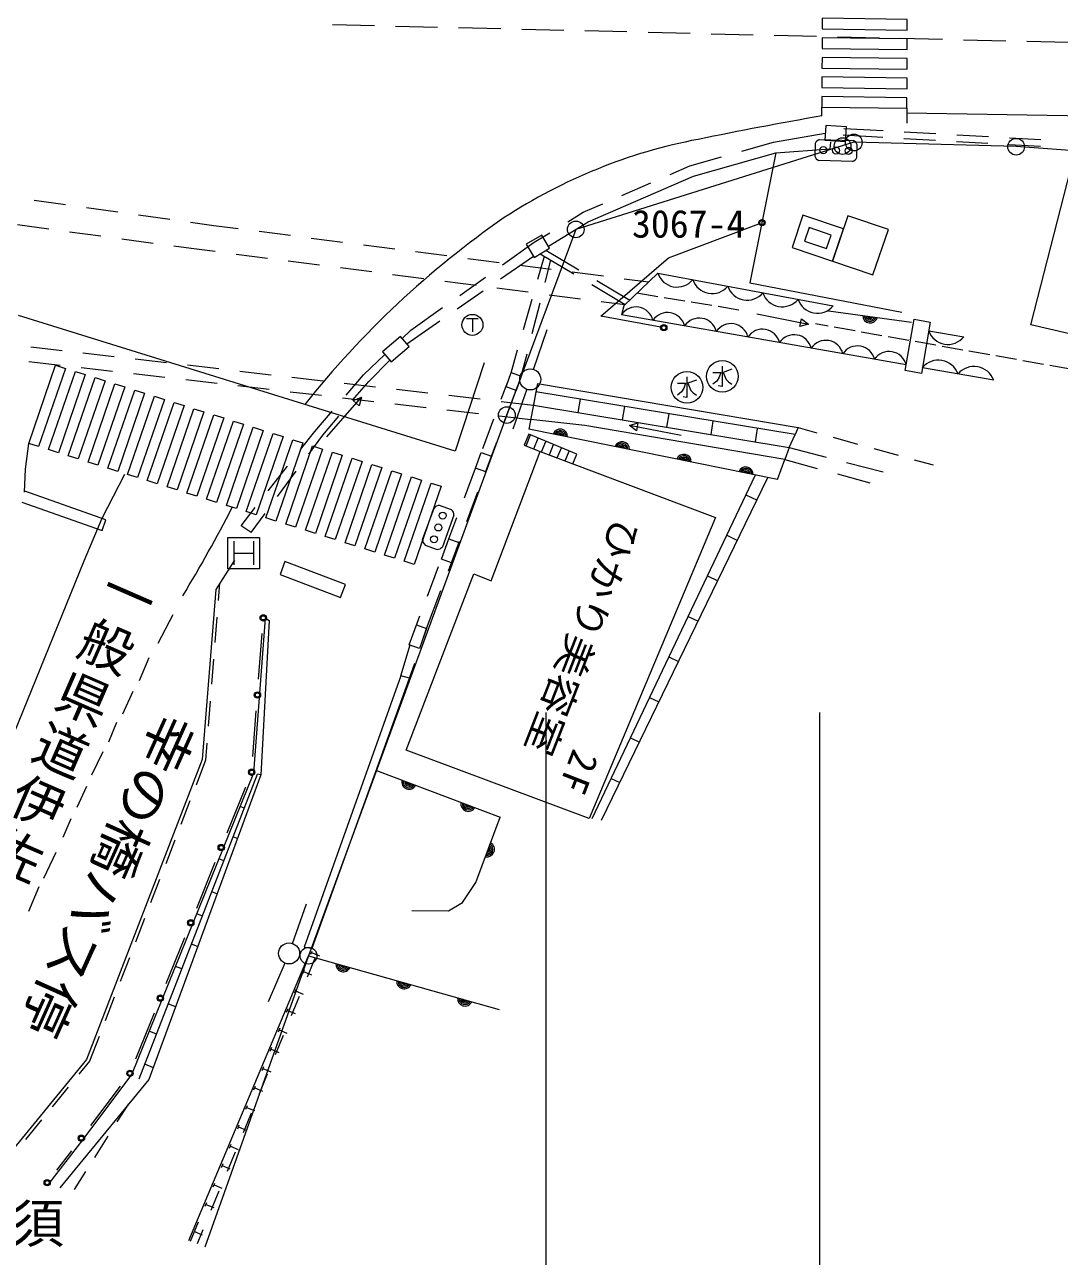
# Model space of a CAD drawing. Units: millimetres, scale not verified. Extents: x 40000 to 680000, y 20000 to 380000.
# Drawn here: x 246214 to 295382, y 233427 to 291968 of the extents above; entities that cross this region are included whole.
import ezdxf
from ezdxf.enums import TextEntityAlignment as Align

# ---------------------------------------------------------------- set-up
doc = ezdxf.new("R2010")
doc.units = ezdxf.units.MM
doc.header["$LTSCALE"] = 1000
doc.linetypes.add('CHAIN', pattern=[18.5, 12, -1.5, 3.5, -1.5])
for name, color, linetype, lineweight in [('M-BGD', 7, 'Continuous', 13), ('M-BGD-EXST', 7, 'Continuous', 13), ('M-BMK', 2, 'CHAIN', 13), ('M-BMK-OTRS', 5, 'Continuous', 13), ('M-BMK-ROW', 30, 'Continuous', 13), ('M-STR-HTXT', 7, 'Continuous', 13), ('M-STR-STRC', 7, 'Continuous', 13), ('M-STR-STRD', 7, 'Continuous', 13)]:
    doc.layers.add(name, color=color, linetype=linetype, lineweight=lineweight)
doc.layers.add('M-BGD-HTXT', color=7, linetype='Continuous')
doc.styles.add('@ＭＳ ゴシック', font='')
doc.styles.add('ＭＳ ゴシック', font='')
doc.styles.get('@ＭＳ ゴシック').set_extended_font_data('@MS Gothic')
doc.styles.get('ＭＳ ゴシック').set_extended_font_data('MS Gothic')

msp = doc.modelspace()

# ---------------------------------------------------------------- linework, layer by layer
at = {"layer": 'M-BGD'}
for p, q in [((285134, 287038), (287015, 286931)), ((288013, 286874), (289511, 286789)), ((280291, 285951), (281801, 286377)), ((281801, 286377), (284261, 286807)), ((284485, 286072), (284519, 286382)), ((285116, 286724), (286997, 286617)), ((287995, 286560), (289493, 286475)), ((290491, 286418), (291989, 286333)), ((290509, 286732), (292007, 286646)), ((292987, 286276), (294485, 286190)), ((293005, 286590), (294503, 286504)), ((276891, 284850), (277819, 285254)), ((277819, 285254), (279329, 285680)), ((274598, 283852), (275974, 284451)), ((246674, 283626), (248159, 283418)), ((272753, 283049), (273681, 283453)), ((249150, 283278), (250635, 283070)), ((251625, 282930), (253111, 282722)), ((272019, 282597), (272753, 283049)), ((245874, 282464), (247360, 282262)), ((254101, 282582), (255205, 282427)), ((255205, 282427), (256362, 282277)), ((276815, 280891), (281108, 282503)), ((248351, 282128), (249837, 281926)), ((250828, 281791), (252314, 281589)), ((257354, 282148), (258841, 281955)), ((259833, 281826), (261321, 281633)), ((268927, 280549), (270432, 281622)), ((270432, 281622), (271167, 282073)), ((253305, 281455), (254129, 281343)), ((254129, 281343), (255269, 281195)), ((256260, 281066), (257748, 280873)), ((262312, 281504), (263800, 281311)), ((264791, 281182), (266279, 280989)), ((270712, 281078), (272303, 280127)), ((270987, 281244), (272546, 280313)), ((258739, 280744), (260227, 280551)), ((261219, 280422), (262706, 280229)), ((267271, 280860), (268758, 280667)), ((268824, 279880), (270391, 280968)), ((269750, 280538), (271237, 280345)), ((270602, 279875), (270911, 280958)), ((270953, 279711), (271224, 280772)), ((273597, 278113), (276815, 280891)), ((263698, 280100), (265185, 279907)), ((266890, 279098), (268112, 279969)), ((272229, 280216), (273717, 280023)), ((274708, 279894), (275866, 279744)), ((276296, 280162), (284630, 278600)), ((266177, 279778), (267664, 279585)), ((266771, 278454), (268003, 279309)), ((268656, 279456), (270144, 279263)), ((273162, 279615), (274754, 278664)), ((273405, 279800), (274965, 278869)), ((269916, 277472), (270328, 278914)), ((270334, 277289), (270705, 278742)), ((271135, 279134), (272623, 278941)), ((273614, 278812), (274754, 278664)), ((276302, 279039), (275309, 279203)), ((277584, 278827), (276598, 278990)), ((278867, 278615), (277880, 278778)), ((264570, 277445), (266076, 278518)), ((276439, 277589), (273597, 278113)), ((288102, 275798), (274568, 278177)), ((280155, 278402), (279163, 278566)), ((281005, 278231), (283454, 277728)), ((284414, 278364), (288360, 277821)), ((264382, 276795), (265949, 277884)), ((283049, 277620), (283124, 277987)), ((283454, 277728), (283049, 277620)), ((283124, 277987), (283454, 277728)), ((284393, 277637), (283795, 277744)), ((285673, 277410), (284688, 277585)), ((264157, 277057), (264570, 277445)), ((270401, 275582), (271043, 277476)), ((286953, 277183), (285968, 277358)), ((288233, 276955), (287248, 277130)), ((289513, 276728), (288528, 276903)), ((289174, 277416), (290840, 277133)), ((246501, 276658), (247991, 276485)), ((248984, 276369), (250474, 276196)), ((269332, 275427), (269641, 276510)), ((269815, 275259), (270086, 276320)), ((290793, 276501), (289808, 276676)), ((292073, 276274), (291088, 276448)), ((246418, 275964), (247908, 275791)), ((251467, 276081), (252957, 275908)), ((253951, 275793), (255441, 275620)), ((262318, 275330), (263335, 276285)), ((262573, 275015), (263561, 276023)), ((293353, 276046), (292368, 276221)), ((294633, 275819), (293648, 275994)), ((295913, 275592), (294928, 275766)), ((248901, 275675), (250391, 275502)), ((251384, 275387), (252874, 275214)), ((256434, 275504), (257924, 275331)), ((258917, 275216), (260407, 275043)), ((261487, 274363), (262318, 275330)), ((292261, 275067), (288871, 275663)), ((253868, 275099), (255358, 274926)), ((256351, 274811), (257841, 274638)), ((261401, 274927), (262891, 274754)), ((261801, 274113), (262573, 275015)), ((263884, 274639), (265374, 274466)), ((268865, 274168), (269171, 274984)), ((268986, 273036), (269666, 274845)), ((270075, 274637), (269415, 272749)), ((270580, 274916), (270175, 272745)), ((258834, 274523), (260324, 274350)), ((260568, 272384), (262215, 274264)), ((261318, 274234), (262808, 274062)), ((261827, 274105), (262215, 274264)), ((262109, 273858), (261827, 274105)), ((262215, 274264), (262109, 273858)), ((266367, 274351), (267857, 274178)), ((268851, 274062), (270388, 273884)), ((270507, 274522), (270401, 273882)), ((282833, 272482), (270507, 274522)), ((272611, 274173), (272505, 273533)), ((260003, 272637), (260835, 273604)), ((263801, 273946), (265291, 273773)), ((266284, 273658), (267774, 273485)), ((270388, 273884), (282549, 271869)), ((274715, 273825), (274609, 273185)), ((276819, 273477), (276713, 272836)), ((260379, 272452), (261150, 273353)), ((267987, 271827), (268514, 273231)), ((268768, 273370), (270260, 273197)), ((274952, 272924), (275356, 273036)), ((277404, 272441), (274952, 272924)), ((275283, 272668), (274952, 272924)), ((275356, 273036), (275283, 272668)), ((278923, 273129), (278817, 272487)), ((282970, 272815), (283863, 272568)), ((259328, 271773), (260003, 272637)), ((259714, 271552), (260379, 272452)), ((281986, 270345), (270175, 272745)), ((281027, 272781), (280921, 272139)), ((282549, 271869), (282833, 272482)), ((284634, 272354), (285790, 272034)), ((268107, 270696), (268634, 272100)), ((282549, 271869), (282342, 271293)), ((282549, 271869), (284295, 271415)), ((286561, 271821), (287718, 271501)), ((281986, 270345), (282342, 271293)), ((282342, 271293), (283877, 270877)), ((285262, 271163), (287008, 270709)), ((288489, 271287), (289382, 271040)), ((257788, 269804), (258712, 270986)), ((258230, 269540), (259121, 270747)), ((267108, 269486), (267635, 270891)), ((280934, 270559), (273168, 254215)), ((284843, 270615), (286377, 270199)), ((273625, 254157), (281532, 270437)), ((267227, 268356), (267755, 269760)), ((280490, 269625), (281016, 269375)), ((256496, 268153), (257172, 269016)), ((256972, 267835), (257637, 268735)), ((256972, 267835), (256496, 268153)), ((266230, 267146), (266757, 268550)), ((279575, 267699), (280084, 267457)), ((266348, 266015), (266876, 267420)), ((265352, 264805), (265879, 266210)), ((255481, 265422), (255417, 264604)), ((278660, 265773), (279153, 265538)), ((265317, 263270), (265997, 265079)), ((255353, 263806), (255259, 262610)), ((257653, 263766), (257840, 263646)), ((264694, 263053), (265000, 263869)), ((277744, 263846), (278221, 263620)), ((257333, 260854), (257496, 263026)), ((265073, 262560), (265317, 263270)), ((264097, 261015), (264528, 262484)), ((255195, 261812), (255101, 260616)), ((276829, 261920), (277289, 261701)), ((264504, 260903), (264748, 261614)), ((275914, 259994), (276357, 259783)), ((255037, 259819), (254943, 258622)), ((257058, 257186), (257221, 259358)), ((254879, 257825), (254815, 257006)), ((274998, 258068), (275426, 257864)), ((254815, 257006), (254358, 255823)), ((262927, 256512), (268815, 254296)), ((251662, 241871), (257275, 256342)), ((257431, 256310), (257275, 256342)), ((274083, 256141), (274494, 255946)), ((255837, 253554), (256721, 255742)), ((254070, 255076), (253638, 253957)), ((256648, 254726), (256452, 254805)), ((253350, 253210), (252918, 252091)), ((256318, 253288), (256122, 253368)), ((255681, 252232), (255450, 252326)), ((254391, 249975), (255275, 252163)), ((252630, 251344), (252198, 250225)), ((255354, 250660), (255110, 250759)), ((258945, 248298), (259600, 250188)), ((251910, 249478), (251478, 248359)), ((254659, 249598), (254392, 249706)), ((252945, 246396), (253829, 248584)), ((254433, 248153), (254144, 248270)), ((254019, 234177), (259701, 247717)), ((259701, 247717), (268767, 245164)), ((259820, 247793), (259881, 247937)), ((259851, 247865), (260219, 247710)), ((251190, 247612), (250758, 246493)), ((253686, 247088), (253383, 247211)), ((258582, 247367), (257786, 245532)), ((259433, 246871), (259511, 247056)), ((260025, 247626), (259644, 246701)), ((259472, 246963), (259841, 246809)), ((259046, 245949), (259124, 246133)), ((259085, 246041), (259454, 245886)), ((250471, 245747), (250039, 244627)), ((253381, 245292), (253042, 245429)), ((259263, 245777), (258882, 244853)), ((251499, 242817), (252383, 245005)), ((258659, 245027), (258737, 245211)), ((258698, 245119), (259067, 244964)), ((252484, 243989), (252138, 244129)), ((258273, 244105), (258350, 244289)), ((258311, 244197), (258680, 244042)), ((249751, 243881), (249294, 242697)), ((258500, 243928), (258119, 243004)), ((257886, 243183), (257963, 243367)), ((257924, 243275), (258293, 243120)), ((249294, 242697), (248793, 242085)), ((252334, 242393), (251928, 242558)), ((257499, 242261), (257576, 242445)), ((257738, 242079), (257356, 241155)), ((257537, 242353), (257906, 242198)), ((248287, 241466), (247527, 240537)), ((249362, 239644), (250769, 241521)), ((257112, 241339), (257189, 241523)), ((257150, 241431), (257519, 241276)), ((250619, 239821), (251162, 240679)), ((256975, 240230), (256594, 239306)), ((256725, 240416), (256802, 240601)), ((256763, 240509), (257132, 240354)), ((247021, 239918), (246261, 238989)), ((256338, 239494), (256415, 239679)), ((256376, 239587), (256745, 239432)), ((249549, 238131), (250191, 239145)), ((247742, 237522), (248455, 238449)), ((256212, 238381), (255831, 237457)), ((255951, 238572), (256028, 238757)), ((255989, 238664), (256358, 238510)), ((255564, 237650), (255641, 237835)), ((255602, 237742), (255971, 237588)), ((248578, 236597), (249121, 237455)), ((255450, 236533), (255068, 235608)), ((255177, 236728), (255254, 236912)), ((255216, 236820), (255584, 236665)), ((254790, 235806), (254867, 235990)), ((254829, 235898), (255197, 235743)), ((254093, 234146), (254480, 235068)), ((254287, 234607), (254656, 234452)), ((254687, 234684), (254412, 234016))]:
    msp.add_line(p, q, dxfattribs=at)
for points in [[(285268, 287104), (284288, 287174), (284238, 286478), (285219, 286408)], [(295920, 285122), (312344, 281305), (310610, 273846), (294028, 277700)], [(284607, 280732), (285124, 282259), (283197, 282911), (282681, 281384)], [(285337, 282888), (284607, 280732), (286526, 280082), (287256, 282239)], [(284315, 281323), (284533, 281966), (283490, 282319), (283272, 281676)], [(270786, 281970), (270053, 281528), (270428, 280907), (271161, 281349)], [(289246, 277832), (288824, 275392), (288055, 275525), (288476, 277965)], [(264078, 277148), (263224, 276414), (263632, 275940), (264486, 276674)], [(269815, 275259), (269570, 274580), (269088, 274754), (269334, 275433)], [(270718, 271686), (279040, 268548), (273044, 254242), (264339, 257479), (267565, 265868), (268388, 265530)], [(268392, 271456), (268127, 270722), (267645, 270896), (267911, 271630)], [(266850, 267352), (266501, 266386), (266020, 266560), (266369, 267526)], [(265317, 263270), (264974, 262323), (264493, 262497), (264836, 263444)]]:
    msp.add_lwpolyline(points, close=True, dxfattribs=at)
for points in [[(271107, 281439), (272989, 282597), (277990, 284774), (281907, 285878), (284485, 286072)], [(281907, 285878), (280681, 279694), (287903, 278308)], [(276296, 280162), (274692, 278604), (274568, 278177)], [(270580, 274916), (282970, 272815), (282833, 272482)], [(282342, 271293), (272830, 272911), (270260, 273197)], [(250952, 270593), (249888, 268501), (249022, 266462), (238472, 240528)], [(247382, 236888), (248993, 238983), (251307, 242072), (257102, 256415), (257653, 263766)], [(257840, 263646), (257431, 256310), (252109, 241832), (247880, 236684)], [(264504, 260903), (264097, 261015), (259491, 248118), (259871, 248079), (264504, 260905)], [(264615, 249871), (266348, 249855), (267028, 250253), (267656, 251202), (268815, 254296)]]:
    msp.add_lwpolyline(points, dxfattribs=at)
for centre, radius in [((281248, 282556), 150), ((281248, 282556), 120), ((281248, 282556), 100), ((276587, 277562), 150), ((276587, 277562), 120), ((276587, 277562), 100), ((270240, 275109), 500), ((257552, 263774), 150), ((257552, 263774), 120), ((257552, 263774), 100), ((257277, 260106), 150), ((257277, 260106), 120), ((257277, 260106), 100), ((257002, 256438), 150), ((257002, 256438), 120), ((257002, 256438), 100), ((255556, 252859), 150), ((255556, 252859), 120), ((255556, 252859), 100), ((254110, 249280), 150), ((254110, 249280), 120), ((254110, 249280), 100), ((258781, 247826), 500), ((252664, 245701), 150), ((252664, 245701), 120), ((252664, 245701), 100), ((251218, 242122), 150), ((251218, 242122), 120), ((251218, 242122), 100), ((248913, 239044), 150), ((248913, 239044), 120), ((248913, 239044), 100), ((247285, 236928), 150), ((247285, 236928), 120), ((247285, 236928), 100)]:
    msp.add_circle(centre, radius, dxfattribs=at)
for centre, radius, start, end in [((277215, 280466), 969, 198.3297, 320.43745), ((278882, 280154), 969, 198.3297, 320.43745), ((280549, 279842), 969, 198.3297, 320.43745), ((282216, 279529), 969, 198.3297, 320.43745), ((283883, 279217), 969, 198.3297, 320.43745), ((275263, 277717), 833, 13.58129, 146.47672), ((276766, 277453), 833, 13.58129, 146.47672), ((286394, 278146), 354, 180.96779, 343.37297), ((286394, 278146), 283, 183.19183, 341.14893), ((286394, 278146), 212, 186.93816, 337.40261), ((286394, 278146), 142, 194.64989, 329.69088), ((286394, 278146), 100, 204.96755, 319.37321), ((278270, 277189), 833, 13.58129, 146.47672), ((279774, 276924), 833, 13.58129, 146.47672), ((281277, 276660), 833, 13.58129, 146.47672), ((282781, 276396), 833, 13.58129, 146.47672), ((284285, 276131), 833, 13.58129, 146.47672), ((290085, 277732), 964, 199.15794, 321.57876), ((285789, 275867), 833, 13.58129, 146.47672), ((287292, 275603), 833, 13.58129, 146.47672), ((289633, 275031), 991, 19.71885, 140.33916), ((291329, 274733), 991, 19.71885, 140.33916), ((271660, 272388), 354, 357.31318, 159.71836), ((271660, 272388), 283, 359.53722, 157.49432), ((271660, 272388), 212, 3.28354, 153.74799), ((271660, 272388), 142, 10.99527, 146.03626), ((271660, 272388), 100, 21.31293, 135.7186), ((274600, 271790), 354, 357.31318, 159.71836), ((274600, 271790), 283, 359.53722, 157.49432), ((274600, 271790), 212, 3.28354, 153.74799), ((274600, 271790), 142, 10.99527, 146.03626), ((274600, 271790), 100, 21.31293, 135.7186), ((277540, 271193), 354, 357.31318, 159.71836), ((277540, 271193), 283, 359.53722, 157.49432), ((277540, 271193), 212, 3.28354, 153.74799), ((277540, 271193), 142, 10.99527, 146.03626), ((277540, 271193), 100, 21.31293, 135.7186), ((280480, 270596), 354, 357.31318, 159.71836), ((280480, 270596), 283, 359.53722, 157.49432), ((280480, 270596), 212, 3.28354, 153.74799), ((280480, 270596), 142, 10.99527, 146.03626), ((280480, 270596), 100, 21.31293, 135.7186), ((264486, 255983), 354, 168.1767, 330.58187), ((264486, 255983), 283, 170.40073, 328.35784), ((264486, 255983), 212, 174.14706, 324.61151), ((264486, 255983), 142, 181.85879, 316.89978), ((264486, 255983), 100, 192.17645, 306.58212), ((267294, 254927), 354, 168.1767, 330.58187), ((267294, 254927), 283, 170.40073, 328.35784), ((267294, 254927), 212, 174.14706, 324.61151), ((267294, 254927), 142, 181.85879, 316.89978), ((267294, 254927), 100, 192.17645, 306.58212), ((268185, 252768), 354, 258.27574, 60.68092), ((268185, 252768), 283, 260.49978, 58.45688), ((268185, 252768), 212, 264.24611, 54.71056), ((268185, 252768), 142, 271.95784, 46.99883), ((268185, 252768), 100, 282.2755, 36.68116), ((261361, 247306), 354, 173.06766, 335.47283), ((261361, 247306), 283, 175.2917, 333.2488), ((261361, 247306), 212, 179.03802, 329.50247), ((261361, 247306), 142, 186.74975, 321.79074), ((261361, 247306), 100, 197.06741, 311.47308), ((264248, 246493), 354, 173.06766, 335.47283), ((264248, 246493), 283, 175.2917, 333.2488), ((264248, 246493), 212, 179.03802, 329.50247), ((264248, 246493), 142, 186.74975, 321.79074), ((264248, 246493), 100, 197.06741, 311.47308), ((267136, 245679), 354, 173.06766, 335.47283), ((267136, 245679), 283, 175.2917, 333.2488), ((267136, 245679), 212, 179.03802, 329.50247), ((267136, 245679), 142, 186.74975, 321.79074), ((267136, 245679), 100, 197.06741, 311.47308)]:
    msp.add_arc(centre, radius, start, end, dxfattribs=at)
at = {"layer": 'M-BGD-EXST'}
for p, q in [((267216, 277998), (267766, 277998)), ((267491, 277998), (267491, 277373)), ((279365, 275739), (279365, 274764)), ((277687, 275222), (277687, 274247)), ((278915, 275439), (279290, 275439)), ((279215, 275214), (279102, 275027)), ((279290, 275439), (279215, 275214)), ((279815, 275589), (279402, 275439)), ((279402, 275439), (279552, 275102)), ((277237, 274922), (277612, 274922)), ((277537, 274697), (277425, 274509)), ((277612, 274922), (277537, 274697)), ((278137, 275072), (277725, 274922)), ((277725, 274922), (277875, 274584)), ((277875, 274584), (277987, 274472)), ((279102, 275027), (278915, 274877)), ((279365, 274764), (279177, 274802)), ((279552, 275102), (279665, 274989)), ((279665, 274989), (279815, 274877)), ((277425, 274509), (277237, 274359)), ((277687, 274247), (277500, 274284)), ((277987, 274472), (278137, 274359))]:
    msp.add_line(p, q, dxfattribs=at)
for centre, radius in [((267491, 277698), 500), ((279365, 275252), 750), ((277687, 274734), 750)]:
    msp.add_circle(centre, radius, dxfattribs=at)
at = {"layer": 'M-BMK'}
for p, q in [((262840, 291906), (260840, 291954)), ((265839, 291834), (263839, 291882)), ((268838, 291762), (266838, 291810)), ((271837, 291691), (269838, 291738)), ((274836, 291619), (272837, 291667)), ((277835, 291547), (275836, 291595)), ((280834, 291475), (278835, 291523)), ((283834, 291403), (281834, 291451)), ((286833, 291331), (284833, 291379)), ((289832, 291259), (287832, 291307)), ((292831, 291188), (290832, 291235)), ((295830, 291116), (293831, 291164))]:
    msp.add_line(p, q, dxfattribs=at)
at = {"layer": 'M-BMK-OTRS'}
for p, q in [((253264, 263917), (252539, 262561)), ((252113, 261876), (251650, 260778)), ((251360, 260267), (250871, 259196)), ((250583, 258796), (250202, 257864)), ((249936, 257404), (249398, 256299)), ((249154, 255754), (248696, 254762)), ((248406, 254229), (248037, 253328)), ((247701, 252619), (247114, 251389)), ((246885, 250993), (246400, 249814))]:
    msp.add_line(p, q, dxfattribs=at)
for points in [[(336618, 286589), (315205, 287212), (310050, 287393), (288136, 287757)], [(246208, 269741), (246256, 270842), (246408, 272066)]]:
    msp.add_lwpolyline(points, dxfattribs=at)
for centre, radius, start, end in [((316865, 98888), 191566, 99.84817, 101.63928), ((282991, 261425), 25540, 100.77468, 123.20469), ((294278, 246322), 44374, 124.71955, 141.55101), ((192049, 302002), 72022, 328.91896, 332.75331)]:
    msp.add_arc(centre, radius, start, end, dxfattribs=at)
at = {"layer": 'M-BMK-ROW'}
msp.add_lwpolyline([(344029, 283765), (342129, 281850), (327112, 283877), (312033, 284829), (300368, 285651), (293327, 286177), (285621, 286378), (272403, 282237), (269129, 273416), (259701, 247717), (254774, 233868)], dxfattribs=at)
for centre, radius in [((285079, 286198), 397), ((285613, 286366), 397), ((293327, 286167), 397), ((272405, 282238), 397), ((269127, 273413), 397), ((259701, 247717), 400)]:
    msp.add_circle(centre, radius, dxfattribs=at)
at = {"layer": 'M-STR-HTXT'}
for p, q in [((270982, 259278), (270982, 230145)), ((283982, 259278), (283982, 230145))]:
    msp.add_line(p, q, dxfattribs=at)
at = {"layer": 'M-STR-STRC'}
for p, q in [((284100, 287631), (284095, 288045)), ((288139, 287991), (288132, 287282)), ((283776, 286313), (283760, 285713)), ((283982, 286508), (285581, 286464)), ((285759, 285659), (285776, 286259)), ((285554, 285465), (283955, 285508)), ((270042, 271954), (270252, 272466)), ((270411, 271808), (270618, 272313)), ((270781, 271663), (270985, 272160)), ((271152, 271523), (271351, 272007)), ((271524, 271383), (271717, 271855)), ((271895, 271243), (272083, 271702)), ((250077, 268434), (246221, 269791)), ((265127, 267492), (265677, 268994)), ((266497, 268907), (265934, 269113)), ((266616, 268650), (266066, 267148)), ((255869, 266099), (255869, 267599)), ((255869, 267599), (257369, 267599)), ((257369, 267599), (257369, 266099)), ((256150, 267412), (256150, 266287)), ((257087, 267412), (257087, 266287)), ((265246, 267235), (265809, 267029)), ((256150, 266849), (257087, 266849)), ((257369, 266099), (255869, 266099))]:
    msp.add_line(p, q, dxfattribs=at)
for points in [[(288157, 292217), (284113, 292272), (284111, 291766), (288155, 291711)], [(288153, 291287), (284109, 291342), (284107, 290836), (288151, 290781)], [(288149, 290357), (284105, 290412), (284103, 289906), (288147, 289851)], [(288145, 289427), (284101, 289482), (284099, 288976), (288143, 288921)], [(288141, 288497), (284097, 288551), (284095, 288045), (288139, 287991)], [(248159, 275633), (246881, 271917), (246408, 272066), (247686, 275781)], [(249098, 275338), (247820, 271622), (247347, 271771), (248625, 275486)], [(250038, 275043), (248760, 271327), (248286, 271476), (249564, 275191)], [(250977, 274748), (249699, 271032), (249226, 271181), (250504, 274896)], [(251917, 274453), (250639, 270737), (250165, 270886), (251443, 274601)], [(252856, 274158), (251578, 270442), (251105, 270591), (252383, 274306)], [(253795, 273863), (252517, 270147), (252044, 270296), (253322, 274011)], [(254735, 273568), (253457, 269852), (252983, 270001), (254261, 273716)], [(255674, 273273), (254396, 269557), (253923, 269706), (255201, 273421)], [(256614, 272978), (255336, 269262), (254862, 269411), (256140, 273127)], [(257553, 272683), (256275, 268967), (255802, 269116), (257080, 272832)], [(258492, 272388), (257214, 268672), (256741, 268821), (258019, 272537)], [(259432, 272093), (258154, 268377), (257680, 268526), (258958, 272242)], [(272266, 271102), (272449, 271549), (270168, 272501), (269954, 271989), (270718, 271686)], [(260371, 271798), (259093, 268082), (258620, 268231), (259898, 271947)], [(261310, 271503), (260032, 267787), (259559, 267936), (260837, 271652)], [(262250, 271208), (260972, 267492), (260498, 267641), (261776, 271357)], [(263189, 270913), (261911, 267197), (261438, 267346), (262716, 271062)], [(264129, 270618), (262851, 266903), (262377, 267051), (263655, 270767)], [(265068, 270323), (263790, 266608), (263317, 266756), (264595, 270472)], [(266007, 270028), (264729, 266313), (264256, 266461), (265534, 270177)], [(261455, 265358), (258586, 266459), (258349, 265839), (261217, 264739)]]:
    msp.add_lwpolyline(points, close=True, dxfattribs=at)
for points in [[(268049, 275890), (266668, 271692), (245926, 278146)], [(246082, 269266), (249897, 267924), (250077, 268434)]]:
    msp.add_lwpolyline(points, dxfattribs=at)
for centre in [(284168, 286002), (284768, 285986), (285368, 285970), (266078, 268634), (265872, 268071), (265665, 267508)]:
    msp.add_circle(centre, 167, dxfattribs=at)
for centre, radius, start, end in [((284075, 286204), 318, 107.01924, 159.87878), ((285478, 286172), 310, 16.26845, 70.62957), ((284066, 285808), 320, 197.24559, 249.65243), ((285473, 285756), 302, 285.57461, 341.32341), ((265922, 268804), 310, 87.68857, 142.0497), ((266314, 268666), 302, 356.99474, 52.74353), ((265444, 267483), 318, 178.43937, 231.29891), ((265817, 267349), 320, 268.66572, 321.07255)]:
    msp.add_arc(centre, radius, start, end, dxfattribs=at)
at = {"layer": 'M-STR-STRD'}
msp.add_line((256181, 266520), (255292, 265125), dxfattribs=at)
msp.add_lwpolyline([(255292, 265125), (254651, 257043), (249149, 242782), (245093, 237823)], dxfattribs=at)

# ---------------------------------------------------------------- texts
at = {"layer": 'M-BGD', "style": 'ＭＳ ゴシック', "width": 1.1}
for s, height, rotation, p in [('ひかり美容室', 1320, 248.735, (271749, 263254)), ('幸の橋バス停', 1833, 245.817, (248875, 252140))]:
    msp.add_text(s, height=height, rotation=rotation, dxfattribs=at).set_placement(p, align=Align.BOTTOM_CENTER)
at = {"layer": 'M-BGD', "style": 'ＭＳ ゴシック'}
msp.add_text('至\u3000阿知須', height=1833, dxfattribs=at).set_placement((241834, 233527), align=Align.BOTTOM_CENTER)
at = {"layer": 'M-BGD', "insert": (271897, 256590), "char_height": 1320, "attachment_point": 8, "rotation": 248.735, "style": 'ＭＳ ゴシック'}
msp.add_mtext('\\T1.22;2F', dxfattribs=at)
at = {"layer": 'M-BGD-HTXT', "style": '@ＭＳ ゴシック'}
for s, p in [('一', (249822, 265511)), ('般', (248743, 263036)), ('県', (247664, 260561)), ('道', (246585, 258086)), ('伊', (245506, 255611)), ('佐', (244427, 253135))]:
    msp.add_text(s, height=1833, rotation=246.448, dxfattribs=at).set_placement(p, align=Align.BOTTOM_CENTER)
at = {"layer": 'M-BMK-ROW', "style": 'ＭＳ ゴシック'}
msp.add_text('3067-4', height=1320, dxfattribs=at).set_placement((275073, 282504), align=Align.MIDDLE_LEFT)

doc.saveas('drawing.dxf')
